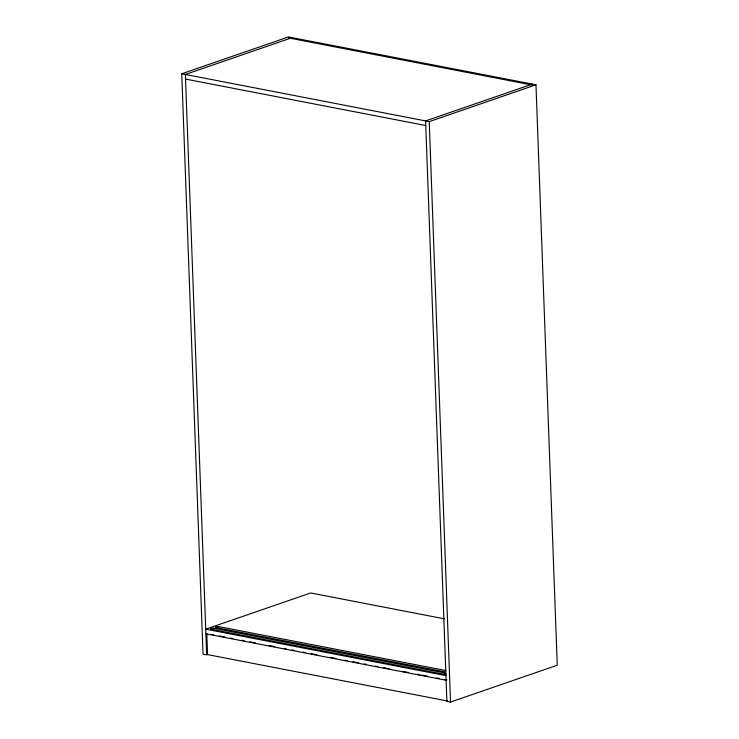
<?xml version="1.0" encoding="UTF-8"?>
<svg xmlns="http://www.w3.org/2000/svg" width="739" height="739" viewBox="0 0 739 739"><rect width="100%" height="100%" fill="white"/><g stroke="black" fill="none" stroke-linecap="round" stroke-linejoin="round"><path stroke-width="1.11" d="M292.117 37.652L185.387 74.473L206.671 654.902L203.031 654.2L181.748 73.761L288.478 36.95L535.969 84.8L557.252 665.239L450.522 702.05L446.883 701.348L425.599 120.919L532.329 84.098M290.242 37.292L288.469 37.901L532.422 85.077L534.205 84.458M181.748 73.761L429.239 121.621L535.969 84.8M213.95 628.326A2.125 0.563 -2.1 0 0 210.966 628.492A2.125 0.563 -2.1 0 0 211.197 629.277L213.95 628.326L445.654 673.127M218.846 626.635A2.125 0.563 -2.1 0 0 215.853 626.801A2.125 0.563 -2.1 0 0 216.084 627.587L218.846 626.635L446.023 670.569M211.197 629.277L444.028 674.291L445.866 673.663M185.554 79.082L425.766 125.528M444.379 618.829L310.676 592.974L205.728 629.175L445.94 675.622M216.084 627.587L445.525 671.954M211.317 634.367L213.58 634.801M219.243 635.9L224.915 636.99M230.577 638.09L232.84 638.524M241.912 640.279L244.175 640.713M249.837 641.812L255.509 642.912M269.107 645.535L274.769 646.634M283.831 648.389L286.104 648.824M291.766 649.923L294.03 650.357M303.092 652.112L305.364 652.546M311.027 653.645L316.689 654.736M330.287 657.368L335.959 658.467M345.021 660.213L347.284 660.657M352.956 661.747L358.618 662.846M364.281 663.936L366.553 664.379M375.615 666.135L377.878 666.569M383.541 667.668L389.213 668.758M402.81 671.391L408.473 672.481M417.535 674.236L419.807 674.679M422.071 675.113L427.733 676.213M436.804 677.959L439.068 678.402M444.73 679.492L447.003 679.935M205.895 633.794L446.107 680.24M447.769 701.043L207.557 654.597L206.781 633.489M429.239 121.621L450.522 702.05M445.903 674.356A2.125 0.563 -2.1 0 1 444.028 674.291"/></g></svg>
